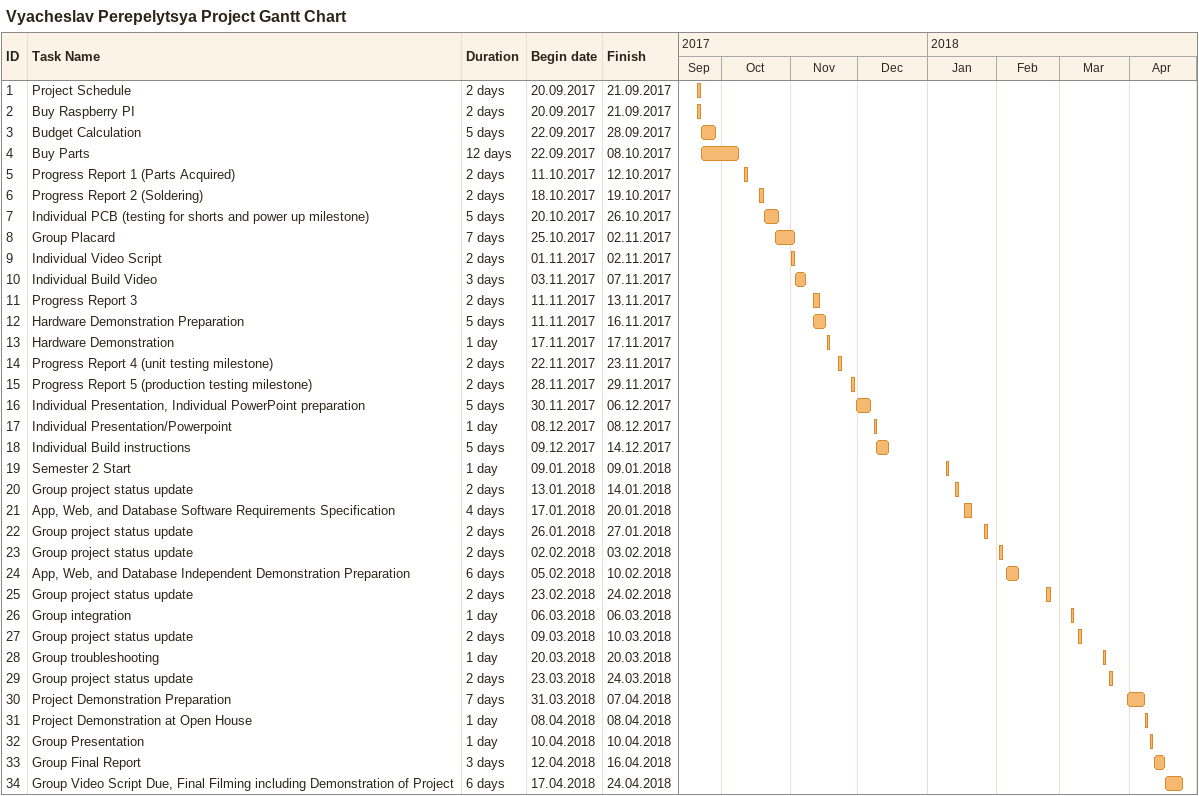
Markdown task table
Vyacheslav Perepelytsya Project Gantt Chart

| ID | Task | Duration | Start | Finish |
|---|---|---|---|---|
| 1 | Project Schedule | 2d | 2017-09-20 | 2017-09-21 |
| 2 | Buy Raspberry PI | 2d | 2017-09-20 | 2017-09-21 |
| 3 | Budget Calculation | 5d | 2017-09-22 | 2017-09-28 |
| 4 | Buy Parts | 12d | 2017-09-22 | 2017-10-08 |
| 5 | Progress Report 1 (Parts Acquired) | 2d | 2017-10-11 | 2017-10-12 |
| 6 | Progress Report 2 (Soldering) | 2d | 2017-10-18 | 2017-10-19 |
| 7 | Individual PCB (testing for shorts and power up milestone) | 5d | 2017-10-20 | 2017-10-26 |
| 8 | Group Placard | 7d | 2017-10-25 | 2017-11-02 |
| 9 | Individual Video Script | 2d | 2017-11-01 | 2017-11-02 |
| 10 | Individual Build Video | 3d | 2017-11-03 | 2017-11-07 |
| 11 | Progress Report 3 | 2d | 2017-11-11 | 2017-11-13 |
| 12 | Hardware Demonstration Preparation | 5d | 2017-11-11 | 2017-11-16 |
| 13 | Hardware Demonstration | 1d | 2017-11-17 | 2017-11-17 |
| 14 | Progress Report 4 (unit testing milestone) | 2d | 2017-11-22 | 2017-11-23 |
| 15 | Progress Report 5 (production testing milestone) | 2d | 2017-11-28 | 2017-11-29 |
| 16 | Individual Presentation, Individual PowerPoint preparation | 5d | 2017-11-30 | 2017-12-06 |
| 17 | Individual Presentation/Powerpoint | 1d | 2017-12-08 | 2017-12-08 |
| 18 | Individual Build instructions | 5d | 2017-12-09 | 2017-12-14 |
| 19 | Semester 2 Start | 1d | 2018-01-09 | 2018-01-09 |
| 20 | Group project status update | 2d | 2018-01-13 | 2018-01-14 |
| 21 | App, Web, and Database Software Requirements Specification | 4d | 2018-01-17 | 2018-01-20 |
| 22 | Group project status update | 2d | 2018-01-26 | 2018-01-27 |
| 23 | Group project status update | 2d | 2018-02-02 | 2018-02-03 |
| 24 | App, Web, and Database Independent Demonstration Preparation | 6d | 2018-02-05 | 2018-02-10 |
| 25 | Group project status update | 2d | 2018-02-23 | 2018-02-24 |
| 26 | Group integration | 1d | 2018-03-06 | 2018-03-06 |
| 27 | Group project status update | 2d | 2018-03-09 | 2018-03-10 |
| 28 | Group troubleshooting | 1d | 2018-03-20 | 2018-03-20 |
| 29 | Group project status update | 2d | 2018-03-23 | 2018-03-24 |
| 30 | Project Demonstration Preparation | 7d | 2018-03-31 | 2018-04-07 |
| 31 | Project Demonstration at Open House | 1d | 2018-04-08 | 2018-04-08 |
| 32 | Group Presentation | 1d | 2018-04-10 | 2018-04-10 |
| 33 | Group Final Report | 3d | 2018-04-12 | 2018-04-16 |
| 34 | Group Video Script Due, Final Filming including Demonstration of Project | 6d | 2018-04-17 | 2018-04-24 |
